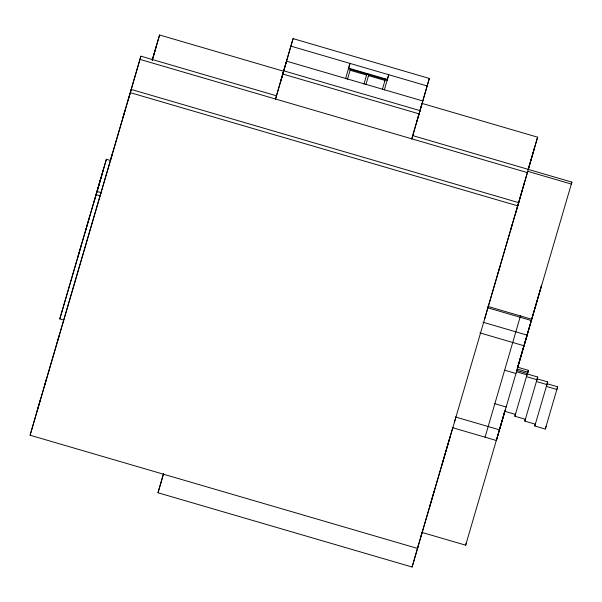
<?xml version="1.0" encoding="UTF-8"?>
<svg xmlns="http://www.w3.org/2000/svg" width="602" height="602" viewBox="0 0 602 602"><rect width="100%" height="100%" fill="white"/><g stroke="black" fill="none" stroke-linecap="round" stroke-linejoin="round"><path stroke-width="0.9" d="M63.677 320.046L59.801 318.917L106.381 159.259L110.685 160.516M77.598 257.904L81.315 245.029M85.612 230.506L89.329 217.623M93.965 202.114L103.266 169.915M106.381 159.259L96.154 194.679L100.03 195.816L100.963 192.595M418.458 545.224L417.532 548.437L30.1 435.231L40.635 398.735M44.804 384.663L46.663 378.222M57.19 342.335L59.049 335.893M110.655 159.643L112.514 153.201M123.041 117.315L124.9 110.873M128.158 100.113L140.883 56.182L276.484 95.801L275.55 99.021M152.246 60.23L156.452 45.639M152.344 60.034L159.575 34.984L283.55 71.209L276.318 96.26M518.969 201.625L412.099 567.016L158.002 492.767L163.526 473.639M280.675 81.496L293.084 38.633L429.331 78.441L416.915 121.303M345.556 78.742L350.003 63.413L348.438 68.741L387.176 80.096M347.497 79.306L350.552 68.696M363.962 84.114L367.024 73.504M365.896 84.679L368.958 74.076M382.36 89.495L385.423 78.885M384.302 90.059L388.741 74.731L387.184 80.058M411.798 138.836L422.025 103.409L537.609 137.188L517.78 205.884L130.348 92.678M412.099 567.016L422.168 532.13M429.414 507.636L434.095 491.428M441.8 465.316L450.13 436.623M454.359 422.378L455.368 418.894M488.282 306.192L487.823 307.803L531.408 320.542M498.087 272.849L499.946 266.408M510.473 230.528L512.332 224.087M515.59 213.326L524.267 183.264M528.27 169.388L534.493 147.844M520.519 315.802L485.061 437.195M422.07 532.446L465.662 545.186L466.219 543.252M452.275 427.608L496.364 440.491L504.619 411.873M504.619 412.016L499.479 429.836L455.27 416.915M505.417 409.541L504.897 411.332L515.395 414.402M523.71 346.669L516.486 371.75L526.976 374.813L514.868 416.223L525.358 419.293M412.731 135.616L571.9 182.128L571.343 184.061L527.758 171.322L484.58 319.022M514.868 416.223L515.643 413.536M517.788 367.243L528.443 370.35L527.51 373.571L516.855 370.463M535.328 424.184L524.831 421.114L525.606 418.428M527.224 373.955L537.714 377.025L536.42 381.533L546.909 384.595M547.158 383.737L557.648 386.808L545.292 429.068L534.802 426.005L535.569 423.319M537.187 378.846L547.685 381.916L546.383 386.424L556.873 389.486L557.648 386.808M545.292 429.068L546.067 426.389M59.801 318.917L101.091 177.432M37.226 410.541L140.883 56.182M30.1 435.231L131.281 89.457L518.706 202.663M152.193 60.298L159.575 34.984M158.002 492.767L163.443 474.195M281.202 79.231L281.992 76.544M283.008 73.06L293.084 38.633M275.49 99.247L286.582 61.171L422.822 100.985M366.392 75.671L366.565 75.062L350.101 70.253M368.326 76.243L368.507 75.634L384.971 80.442L384.791 81.052M419.707 111.641L429.331 78.441M411.738 139.054L420.038 110.648L283.79 70.833M528.15 169.606L537.609 137.188M421.084 535.885L452.772 427.555M517.396 367.927L541.627 285.115L524.071 345.796L479.862 332.876M465.662 545.186L504.86 411.219M517.569 367.664L571.9 182.128M496.364 440.491L527.194 335.141L483.105 322.258M527.39 373.955L528.443 370.35M524.831 421.114L536.946 379.704L526.449 376.641L527.751 372.134L517.261 369.064M537.195 378.824L537.714 377.025M534.802 426.005L547.685 381.916M290.916 46.143L427.164 85.958M348.618 68.131L387.364 79.449M282.857 74.054L419.105 113.868M139.95 59.402L527.382 172.608M97.088 191.459L101.392 192.715M488.192 306.516L531.777 319.256M504.664 370.2L515.967 373.503M494.859 403.701L506.162 406.997"/></g></svg>
